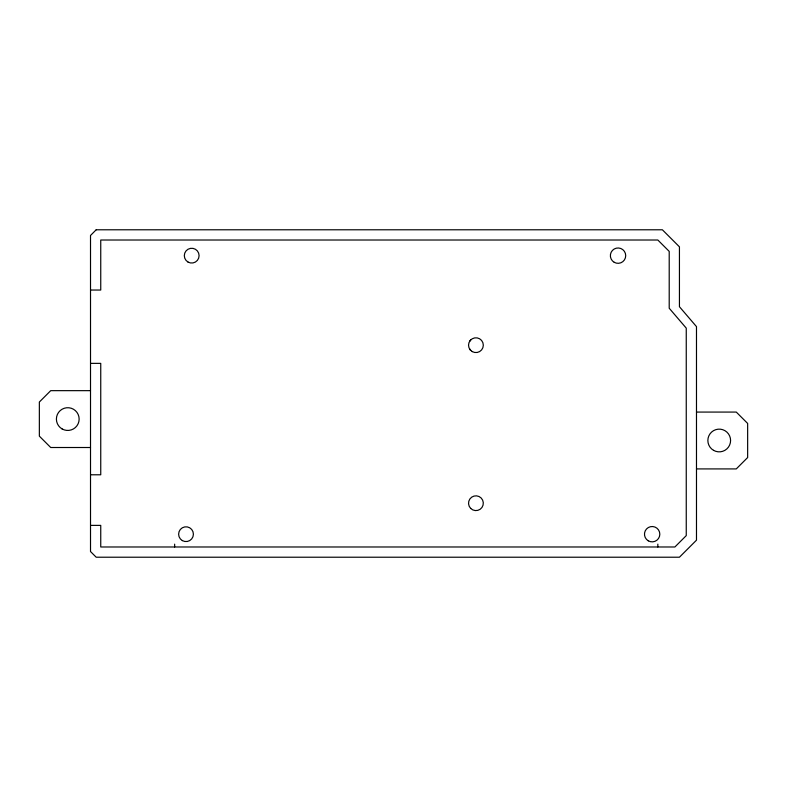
<?xml version="1.0" encoding="UTF-8"?>
<svg xmlns="http://www.w3.org/2000/svg" width="787" height="787" viewBox="0 0 787 787"><rect width="100%" height="100%" fill="white"/><g stroke="black" fill="none" stroke-linecap="round" stroke-linejoin="round"><path stroke-width="1.18" d="M469.524 341.489L470.705 339.954M90.515 290.039L100.746 290.039L100.746 240.015L657.834 240.015L669.206 251.387L669.206 308.229L686.254 328.13L686.254 535.613L674.892 546.985L100.746 546.985L100.746 525.382L90.515 525.382M90.515 363.368L100.746 363.368L100.746 474.787L90.515 474.787M90.515 390.657L50.722 390.657L39.35 402.029L39.35 436.136L50.722 447.508L90.515 447.508M696.485 412.073L736.278 412.073L747.65 423.436L747.65 457.542L736.278 468.914L696.485 468.914M469.524 348.877L470.705 350.402M657.834 544.142L657.834 546.985M174.645 544.142L174.645 546.985M96.191 229.784L90.515 235.47L90.515 551.53L96.191 557.216L679.437 557.216L696.485 540.167L696.485 326.615L679.437 306.714L679.437 246.833L662.379 229.784L96.191 229.784M62.084 428.925A11.372 11.372 0 0 0 79.143 419.077A11.372 11.372 0 0 0 62.084 409.23A11.372 11.372 0 0 0 62.084 428.925M188.004 262.051A7.388 7.388 0 0 0 199.091 255.647A7.388 7.388 0 0 0 188.004 249.253A7.388 7.388 0 0 0 188.004 262.051M182.318 540.59A7.388 7.388 0 0 0 193.405 534.196A7.388 7.388 0 0 0 182.318 527.792A7.388 7.388 0 0 0 182.318 540.59M614.204 262.297A7.673 7.673 0 0 0 625.714 255.647A7.673 7.673 0 0 0 614.204 249.007A7.673 7.673 0 0 0 614.204 262.297M648.311 540.836A7.673 7.673 0 0 0 659.821 534.196A7.673 7.673 0 0 0 648.311 527.546A7.673 7.673 0 0 0 648.311 540.836M713.543 450.341A11.372 11.372 0 0 0 730.592 440.494A11.372 11.372 0 0 0 713.543 430.646A11.372 11.372 0 0 0 713.543 450.341M472.23 351.582A7.388 7.388 0 0 0 483.316 345.178A7.388 7.388 0 0 0 472.23 338.784A7.388 7.388 0 0 0 472.23 351.582M470.705 508.441A7.388 7.388 0 0 0 483.061 505.126A7.388 7.388 0 0 0 474.01 496.076A7.388 7.388 0 0 0 470.705 508.441"/></g></svg>
